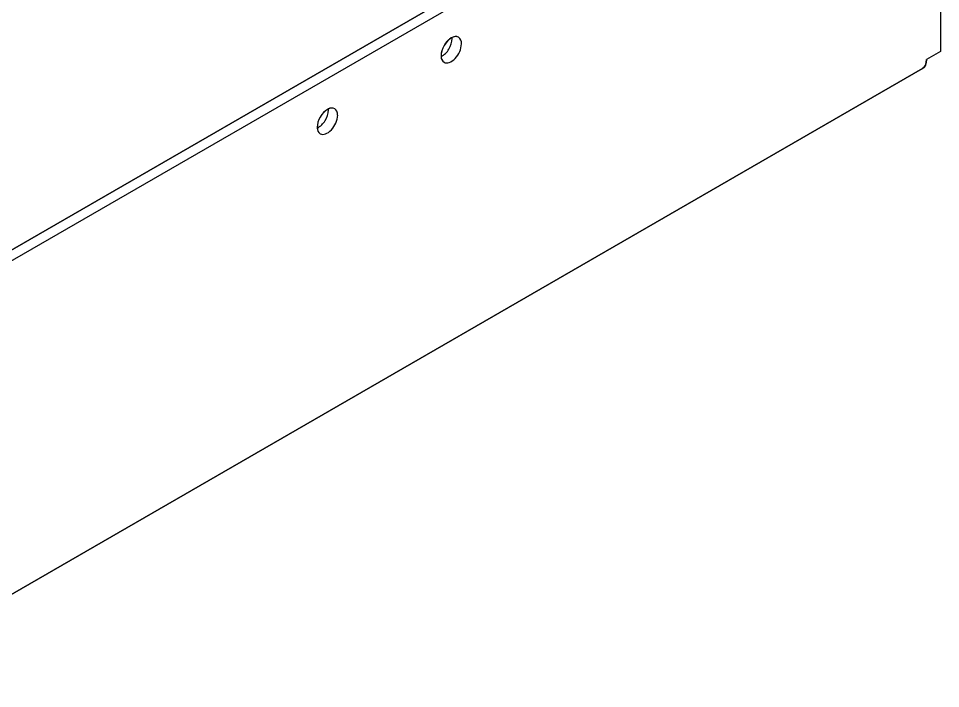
# Model space of a CAD drawing. Header units: inches. Extents: x -5.2 to 15.6, y -18.4 to 3.6.
# Drawn here: x 11.082 to 15.228, y -18.378 to -15.364 of the extents above; entities that cross this region are included whole.
import ezdxf

# ---------------------------------------------------------------- set-up
doc = ezdxf.new("R2010")
doc.units = ezdxf.units.IN
doc.header["$LTSCALE"] = 0.5
doc.header["$MEASUREMENT"] = 0
doc.layers.get('0').update_dxf_attribs({"lineweight": 25, "true_color": 0x000000})

msp = doc.modelspace()

# ---------------------------------------------------------------- linework, layer by layer
for p, q in [((10.2925, -16.8431), (15.1232, -14.0542)), ((10.3343, -16.8672), (15.1649, -14.0783)), ((10.3343, -16.8672), (15.1649, -14.0783)), ((10.3343, -16.8672), (15.1649, -14.0783)), ((15.2275, -14.1145), (15.2275, -15.5128)), ((15.2275, -14.1145), (15.2275, -15.5128)), ((15.2275, -14.1145), (15.2275, -15.5128)), ((13.8606, -14.7831), (10.7522, -16.5778)), ((13.8189, -14.8072), (10.5355, -16.7028)), ((10.7522, -16.5778), (13.8189, -14.8072)), ((10.7522, -16.5778), (13.8189, -14.8072)), ((15.2275, -15.5128), (15.1646, -15.5491)), ((15.2275, -15.5128), (15.1646, -15.5491)), ((15.2275, -15.5128), (15.1646, -15.5491)), ((15.1462, -15.5898), (10.3162, -18.3785)), ((10.3162, -18.3785), (15.1462, -15.5898)), ((15.1462, -15.5898), (10.3162, -18.3785))]:
    msp.add_line(p, q)
for centre, radius, start, end in [((13.0749, -15.5292), 0.0903, 118.3783, 151.5288), ((13.0749, -15.5292), 0.0903, 118.3783, 151.5288), ((12.9372, -15.4508), 0.095, 327.3834, 357.8789), ((12.9372, -15.4508), 0.095, 327.3834, 357.8789), ((12.9372, -15.4508), 0.095, 327.3834, 357.8789), ((13.0473, -15.476), 0.0304, 64.2331, 120.228), ((13.0473, -15.476), 0.0304, 64.2331, 120.228), ((12.9759, -15.4545), 0.0563, 0.1904, 4.7974), ((12.9759, -15.4545), 0.0563, 0.1904, 4.7974), ((12.9759, -15.4545), 0.0563, 0.1904, 4.7974), ((13.0416, -15.4751), 0.0325, 354.1875, 54.5288), ((13.0416, -15.4751), 0.0325, 354.1875, 54.5288), ((13.0416, -15.4751), 0.0325, 354.1875, 54.5288), ((13.0723, -15.5333), 0.0901, 148.469, 181.6896), ((13.0723, -15.5333), 0.0901, 148.469, 181.6896), ((12.9403, -15.4577), 0.0888, 298.2102, 330.0694), ((12.9403, -15.4577), 0.0888, 298.2102, 330.0694), ((12.9403, -15.4577), 0.0888, 298.2102, 330.0694), ((12.9719, -15.4729), 0.1022, 316.1295, 356.9289), ((12.9719, -15.4729), 0.1022, 316.1295, 356.9289), ((12.9719, -15.4729), 0.1022, 316.1295, 356.9289), ((13.0125, -15.5361), 0.0302, 179.6435, 235.8589), ((13.0125, -15.5361), 0.0302, 179.6435, 235.8589), ((12.5181, -15.8507), 0.0903, 118.3786, 151.5223), ((12.5181, -15.8507), 0.0903, 118.3786, 151.5223), ((12.38, -15.7721), 0.0954, 327.4477, 357.8173), ((12.38, -15.7721), 0.0954, 327.4477, 357.8173), ((12.38, -15.7721), 0.0954, 327.4477, 357.8173), ((12.4905, -15.7975), 0.0304, 64.2331, 120.228), ((12.4905, -15.7975), 0.0304, 64.2331, 120.228), ((12.4191, -15.7759), 0.0563, 0.1938, 4.7983), ((12.4191, -15.7759), 0.0563, 0.1938, 4.7983), ((12.4191, -15.7759), 0.0563, 0.1938, 4.7983), ((12.5156, -15.8548), 0.0902, 148.4382, 181.6358), ((12.5156, -15.8548), 0.0902, 148.4382, 181.6358), ((12.3836, -15.7792), 0.0887, 298.132, 330.0766), ((12.3836, -15.7792), 0.0887, 298.132, 330.0766), ((12.3836, -15.7792), 0.0887, 298.132, 330.0766), ((12.4151, -15.7944), 0.1022, 316.1502, 356.9662), ((12.4151, -15.7944), 0.1022, 316.1502, 356.9662), ((12.4151, -15.7944), 0.1022, 316.1502, 356.9662), ((12.4558, -15.8575), 0.0304, 179.8122, 235.8228), ((12.4558, -15.8575), 0.0304, 179.8122, 235.8228)]:
    msp.add_arc(centre, radius, start, end)
for points in [[(13.0605, -15.4487), (13.0425, -15.4383), (13.0135, -15.4551), (12.9955, -15.4862)], [(12.9955, -15.4862), (12.9776, -15.5172), (12.9776, -15.5508), (12.9955, -15.5612)], [(12.9955, -15.5612), (13.0087, -15.5688), (13.0284, -15.5619), (13.0456, -15.5438)], [(12.9955, -15.5612), (13.0087, -15.5688), (13.0284, -15.5619), (13.0456, -15.5438)], [(12.9955, -15.5612), (13.0087, -15.5688), (13.0284, -15.5619), (13.0456, -15.5438)], [(15.1646, -15.5491), (15.1646, -15.5684), (15.158, -15.583), (15.1462, -15.5898)], [(15.1462, -15.5898), (15.158, -15.583), (15.1646, -15.5684), (15.1646, -15.5491)], [(15.1462, -15.5898), (15.158, -15.583), (15.1646, -15.5684), (15.1646, -15.5491)], [(12.5037, -15.7701), (12.4858, -15.7597), (12.4567, -15.7765), (12.4387, -15.8076)], [(12.5171, -15.7998), (12.5171, -15.7858), (12.5123, -15.7751), (12.5037, -15.7701)], [(12.5171, -15.7998), (12.5171, -15.7858), (12.5123, -15.7751), (12.5037, -15.7701)], [(12.5171, -15.7998), (12.5171, -15.7858), (12.5123, -15.7751), (12.5037, -15.7701)], [(12.4387, -15.8076), (12.4208, -15.8387), (12.4208, -15.8723), (12.4387, -15.8826)], [(12.4387, -15.8826), (12.4519, -15.8902), (12.4716, -15.8833), (12.4888, -15.8652)], [(12.4387, -15.8826), (12.4519, -15.8902), (12.4716, -15.8833), (12.4888, -15.8652)], [(12.4387, -15.8826), (12.4519, -15.8902), (12.4716, -15.8833), (12.4888, -15.8652)]]:
    msp.add_open_spline(points, degree=3)

doc.saveas('drawing.dxf')
